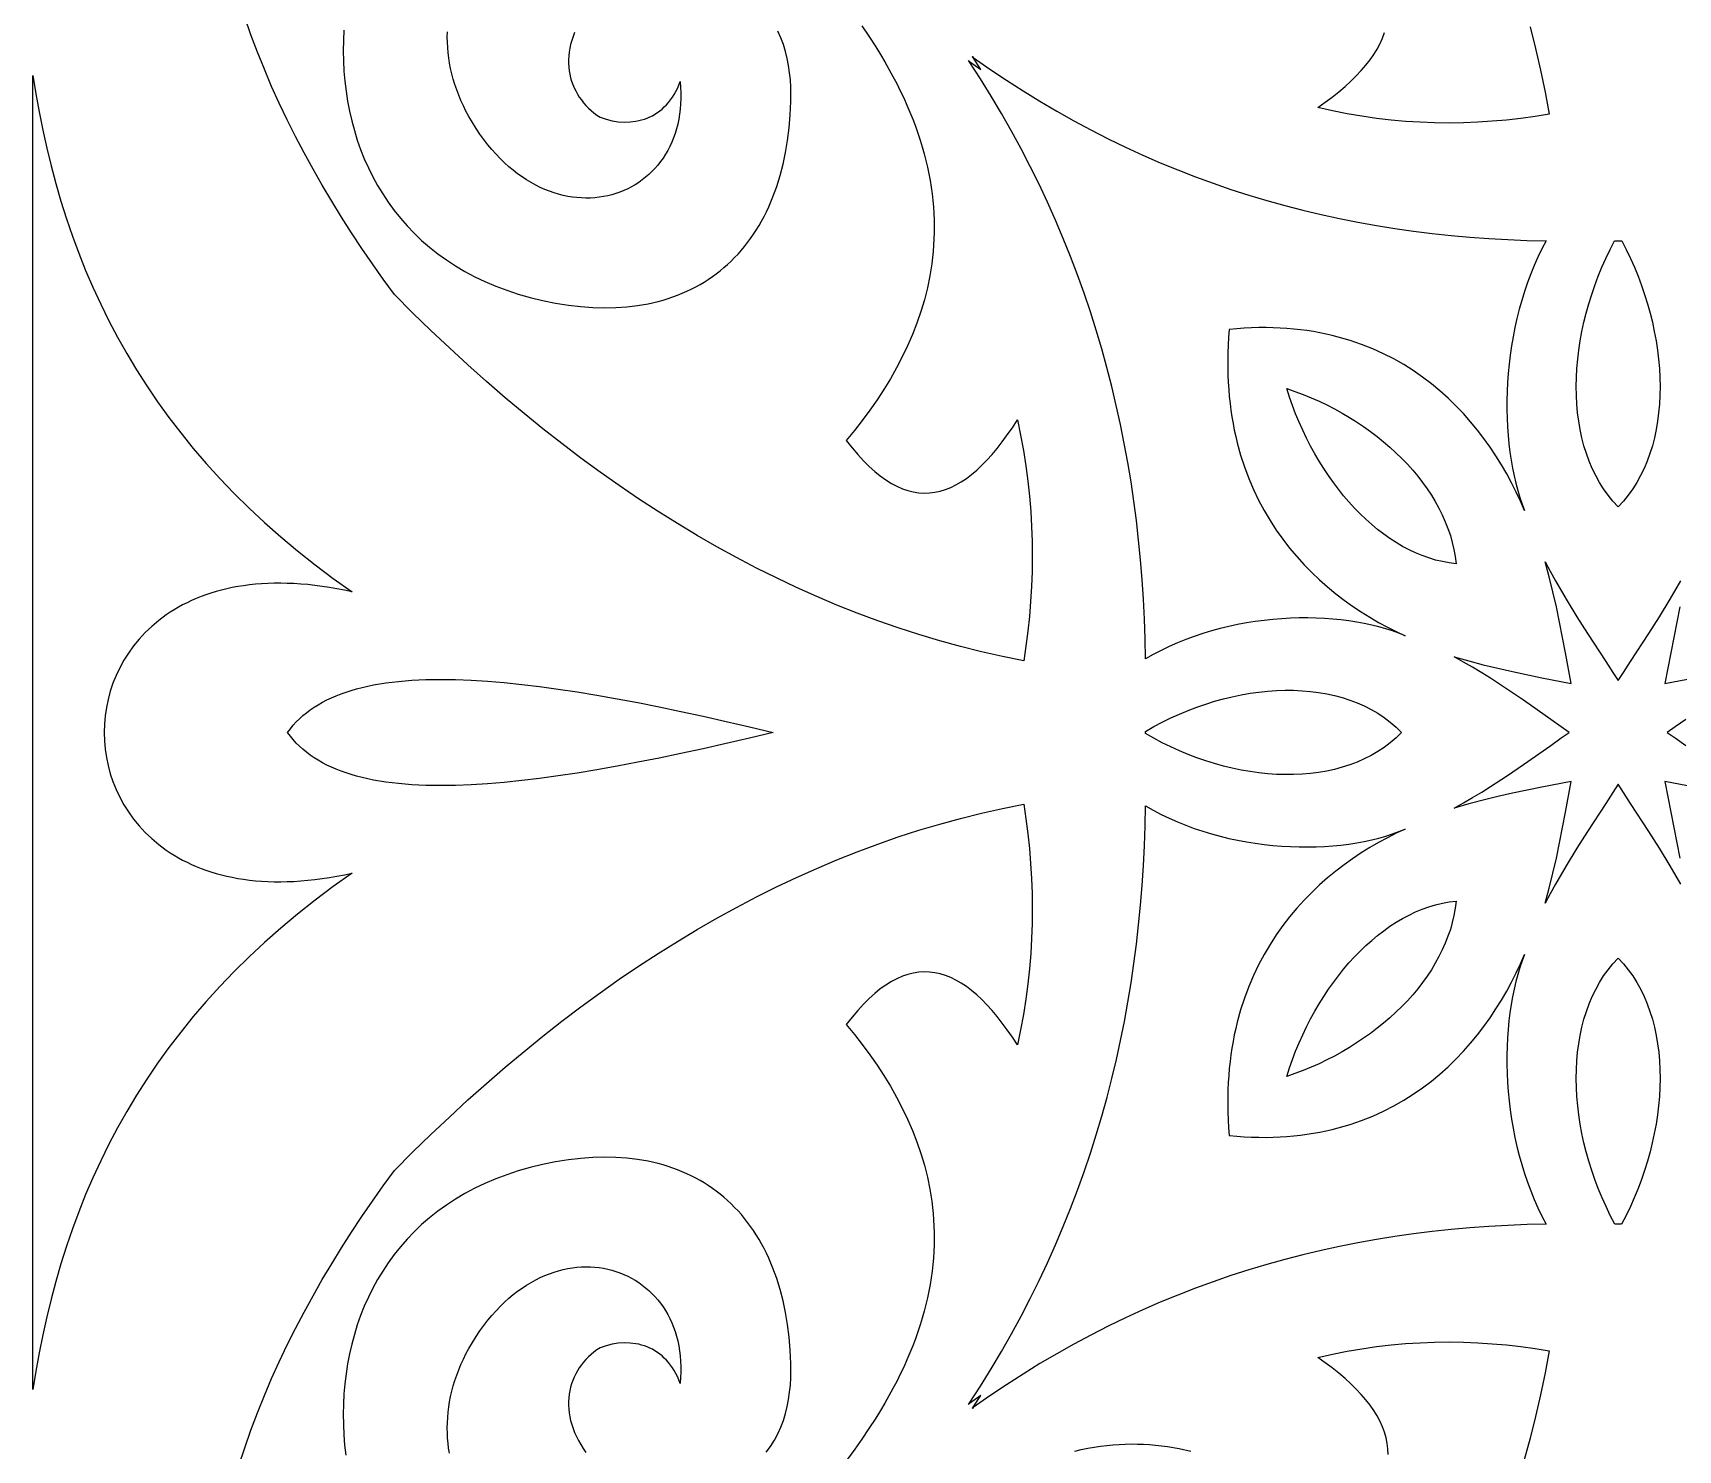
# Model space of a CAD drawing. Extents: x -375 to 375, y -1025 to 1025.
# Drawn here: x -275 to -197.2, y -424.1 to -357 of the extents above; entities that cross this region are included whole.
import ezdxf

# ---------------------------------------------------------------- set-up
doc = ezdxf.new("R2010")
doc.units = 0
doc.layers.add('LAYER_1', color=18, linetype='CONTINUOUS')

msp = doc.modelspace()

# ---------------------------------------------------------------- linework, layer by layer
at = {"layer": 'LAYER_1'}
for points in [[(-235.779, -356.718), (-235.448, -357.209), (-235.123, -357.713), (-234.906, -358.063), (-234.698, -358.412), (-234.5, -358.758), (-234.311, -359.103), (-234.132, -359.446), (-233.962, -359.786), (-233.801, -360.125), (-233.65, -360.462), (-233.507, -360.796), (-233.373, -361.129), (-233.248, -361.46), (-233.132, -361.789), (-233.024, -362.116), (-232.925, -362.441), (-232.834, -362.764), (-232.752, -363.085), (-232.677, -363.405), (-232.611, -363.722), (-232.553, -364.038), (-232.502, -364.351), (-232.459, -364.663), (-232.424, -364.973), (-232.397, -365.28), (-232.377, -365.586), (-232.364, -365.891), (-232.359, -366.193), (-232.36, -366.493), (-232.369, -366.792), (-232.385, -367.088), (-232.407, -367.383), (-232.437, -367.676), (-232.472, -367.967), (-232.564, -368.544), (-232.681, -369.113), (-232.822, -369.675), (-232.987, -370.23), (-233.175, -370.778), (-233.384, -371.318), (-233.616, -371.852), (-233.867, -372.378), (-234.138, -372.897), (-234.428, -373.409), (-234.736, -373.915), (-235.062, -374.413), (-235.403, -374.904), (-235.76, -375.389), (-236.132, -375.866), (-236.518, -376.337), (-236.246, -376.683), (-235.976, -377.002), (-235.707, -377.294), (-235.44, -377.56), (-235.174, -377.799), (-234.909, -378.013), (-234.645, -378.201), (-234.383, -378.363), (-234.122, -378.501), (-233.863, -378.613), (-233.604, -378.701), (-233.347, -378.765), (-233.091, -378.804), (-232.836, -378.82), (-232.582, -378.813), (-232.33, -378.782), (-232.078, -378.728), (-231.828, -378.652), (-231.578, -378.553), (-231.33, -378.433), (-231.083, -378.29), (-230.836, -378.126), (-230.591, -377.941), (-230.347, -377.735), (-230.103, -377.508), (-229.861, -377.26), (-229.619, -376.993), (-229.379, -376.705), (-229.139, -376.398), (-228.9, -376.072), (-228.662, -375.727), (-228.425, -375.363), (-228.273, -376.088), (-228.141, -376.811), (-228.026, -377.532), (-227.931, -378.252), (-227.853, -378.97), (-227.793, -379.687), (-227.751, -380.402), (-227.726, -381.115), (-227.719, -381.827), (-227.728, -382.536), (-227.754, -383.245), (-227.796, -383.951), (-227.854, -384.656), (-227.928, -385.359), (-228.018, -386.061), (-228.123, -386.761), (-229.123, -386.559), (-230.12, -386.333), (-231.111, -386.085), (-232.097, -385.814), (-233.079, -385.52), (-234.056, -385.204), (-235.028, -384.866), (-235.996, -384.505), (-236.959, -384.121), (-237.917, -383.716), (-238.871, -383.289), (-239.821, -382.839), (-240.765, -382.368), (-241.706, -381.875), (-242.642, -381.361), (-243.573, -380.825), (-244.5, -380.268), (-245.423, -379.69), (-246.341, -379.09), (-247.256, -378.469), (-248.165, -377.828), (-249.071, -377.165), (-249.972, -376.482), (-250.869, -375.779), (-251.762, -375.055), (-252.651, -374.31), (-253.536, -373.545), (-254.417, -372.76), (-255.293, -371.955), (-256.166, -371.13), (-257.034, -370.286), (-257.899, -369.421), (-258.421, -368.701), (-258.933, -367.975), (-259.433, -367.244), (-259.921, -366.507), (-260.397, -365.764), (-260.861, -365.015), (-261.311, -364.259), (-261.747, -363.497), (-262.169, -362.728), (-262.577, -361.952), (-262.969, -361.168), (-263.345, -360.377), (-263.706, -359.578), (-264.05, -358.771), (-264.377, -357.956), (-264.687, -357.132), (-264.978, -356.3)], [(-260.292, -356.921), (-260.313, -357.406), (-260.319, -357.891), (-260.31, -358.374), (-260.284, -358.855), (-260.243, -359.334), (-260.186, -359.809), (-260.112, -360.28), (-260.022, -360.748), (-259.915, -361.21), (-259.792, -361.667), (-259.651, -362.118), (-259.494, -362.563), (-259.32, -363), (-259.129, -363.43), (-258.92, -363.852), (-258.694, -364.265), (-258.45, -364.668), (-258.188, -365.062), (-257.909, -365.445), (-257.611, -365.818), (-257.295, -366.179), (-256.961, -366.527), (-256.608, -366.863), (-256.237, -367.186), (-255.847, -367.495), (-255.438, -367.79), (-255.011, -368.07), (-254.564, -368.335), (-254.097, -368.583), (-253.612, -368.815), (-253.106, -369.03), (-252.581, -369.227), (-252.037, -369.406), (-251.472, -369.566), (-250.887, -369.707), (-250.282, -369.828), (-249.656, -369.929), (-249.079, -369.997), (-248.515, -370.038), (-247.964, -370.054), (-247.426, -370.044), (-246.901, -370.009), (-246.391, -369.948), (-245.895, -369.862), (-245.414, -369.751), (-245.179, -369.687), (-244.948, -369.616), (-244.72, -369.539), (-244.497, -369.456), (-244.277, -369.368), (-244.062, -369.273), (-243.85, -369.172), (-243.643, -369.065), (-243.439, -368.953), (-243.24, -368.834), (-243.045, -368.71), (-242.854, -368.58), (-242.667, -368.444), (-242.485, -368.303), (-242.307, -368.155), (-242.133, -368.002), (-241.964, -367.844), (-241.799, -367.679), (-241.639, -367.51), (-241.483, -367.334), (-241.332, -367.153), (-241.186, -366.967), (-241.044, -366.775), (-240.907, -366.578), (-240.775, -366.375), (-240.647, -366.167), (-240.525, -365.953), (-240.407, -365.735), (-240.294, -365.511), (-240.187, -365.281), (-239.986, -364.807), (-239.806, -364.312), (-239.647, -363.797), (-239.508, -363.262), (-239.391, -362.706), (-239.296, -362.131), (-239.223, -361.537), (-239.173, -360.924), (-239.145, -360.291), (-239.14, -359.954), (-239.146, -359.614), (-239.165, -359.274), (-239.198, -358.934), (-239.245, -358.595), (-239.309, -358.259), (-239.391, -357.927), (-239.49, -357.6), (-239.61, -357.28), (-239.749, -356.968)], [(-249.372, -357.029), (-249.445, -357.217), (-249.507, -357.403), (-249.559, -357.589), (-249.599, -357.773), (-249.629, -357.956), (-249.649, -358.136), (-249.659, -358.315), (-249.659, -358.491), (-249.649, -358.665), (-249.629, -358.837), (-249.6, -359.005), (-249.562, -359.17), (-249.515, -359.332), (-249.459, -359.491), (-249.394, -359.645), (-249.321, -359.796), (-249.24, -359.942), (-249.15, -360.084), (-249.053, -360.222), (-248.948, -360.354), (-248.835, -360.482), (-248.715, -360.604), (-248.588, -360.721), (-248.454, -360.832), (-248.313, -360.937), (-248.166, -361.036), (-247.881, -361.132), (-247.595, -361.203), (-247.309, -361.248), (-247.025, -361.267), (-246.745, -361.26), (-246.47, -361.227), (-246.335, -361.2), (-246.202, -361.166), (-246.072, -361.126), (-245.943, -361.079), (-245.817, -361.025), (-245.694, -360.964), (-245.574, -360.896), (-245.457, -360.82), (-245.344, -360.738), (-245.234, -360.649), (-245.128, -360.552), (-245.026, -360.449), (-244.928, -360.337), (-244.835, -360.219), (-244.746, -360.093), (-244.662, -359.96), (-244.583, -359.82), (-244.51, -359.671), (-244.442, -359.516), (-244.379, -359.352), (-244.357, -359.624), (-244.346, -359.889), (-244.345, -360.149), (-244.354, -360.404), (-244.374, -360.652), (-244.403, -360.895), (-244.443, -361.131), (-244.491, -361.362), (-244.549, -361.586), (-244.615, -361.804), (-244.69, -362.015), (-244.773, -362.219), (-244.865, -362.417), (-244.964, -362.609), (-245.071, -362.793), (-245.185, -362.97), (-245.307, -363.14), (-245.435, -363.303), (-245.569, -363.458), (-245.711, -363.606), (-245.858, -363.746), (-246.011, -363.879), (-246.169, -364.004), (-246.333, -364.12), (-246.502, -364.229), (-246.676, -364.33), (-246.854, -364.422), (-247.037, -364.506), (-247.224, -364.581), (-247.415, -364.648), (-247.609, -364.706), (-247.806, -364.755), (-248.007, -364.796), (-248.21, -364.827), (-248.416, -364.849), (-248.625, -364.862), (-248.835, -364.865), (-249.047, -364.859), (-249.261, -364.843), (-249.476, -364.818), (-249.692, -364.782), (-249.909, -364.737), (-250.126, -364.682), (-250.344, -364.616), (-250.562, -364.541), (-250.779, -364.454), (-250.996, -364.358), (-251.213, -364.25), (-251.428, -364.132), (-251.643, -364.003), (-251.855, -363.863), (-252.066, -363.713), (-252.276, -363.55), (-252.483, -363.377), (-252.687, -363.192), (-252.889, -362.996), (-253.088, -362.788), (-253.283, -362.568), (-253.475, -362.337), (-253.664, -362.093), (-253.848, -361.837), (-254.028, -361.57), (-254.204, -361.289), (-254.375, -360.997), (-254.51, -360.746), (-254.634, -360.495), (-254.749, -360.243), (-254.854, -359.991), (-254.949, -359.74), (-255.035, -359.488), (-255.111, -359.236), (-255.178, -358.985), (-255.236, -358.734), (-255.284, -358.484), (-255.324, -358.235), (-255.355, -357.986), (-255.377, -357.738), (-255.39, -357.492), (-255.395, -357.246), (-255.391, -357.002)], [(-204.167, -356.755), (-203.906, -357.782), (-203.668, -358.813), (-203.451, -359.849), (-203.257, -360.89), (-203.929, -361), (-204.604, -361.093), (-205.279, -361.17), (-205.957, -361.231), (-206.636, -361.275), (-207.317, -361.302), (-207.999, -361.311), (-208.683, -361.303), (-209.369, -361.277), (-210.056, -361.233), (-210.745, -361.171), (-211.435, -361.09), (-212.127, -360.991), (-212.821, -360.872), (-213.516, -360.734), (-214.212, -360.576), (-213.862, -360.329), (-213.53, -360.081), (-213.217, -359.833), (-212.922, -359.583), (-212.646, -359.333), (-212.388, -359.082), (-212.151, -358.83), (-211.933, -358.577), (-211.734, -358.322), (-211.556, -358.067), (-211.399, -357.811), (-211.262, -357.554), (-211.146, -357.295), (-211.051, -357.036)], [(-197.03, -397.329), (-197.537, -396.453), (-198.048, -395.616), (-198.543, -394.835), (-199.413, -393.505), (-199.751, -392.991), (-199.998, -392.598), (-200.246, -392.991), (-200.584, -393.505), (-201.455, -394.835), (-201.949, -395.616), (-202.459, -396.453), (-202.964, -397.329), (-203.209, -397.777), (-203.447, -398.227), (-203.258, -397.52), (-203.085, -396.807), (-202.923, -396.09), (-202.772, -395.368), (-202.489, -393.918), (-202.219, -392.461), (-203.608, -392.735), (-204.996, -393.025), (-205.689, -393.183), (-206.379, -393.351), (-207.067, -393.532), (-207.752, -393.728), (-207.316, -393.484), (-206.884, -393.232), (-206.457, -392.973), (-206.037, -392.711), (-205.229, -392.183), (-204.476, -391.67), (-203.193, -390.763), (-202.696, -390.409), (-202.316, -390.147), (-202.696, -389.884), (-203.193, -389.53), (-204.476, -388.623), (-205.229, -388.111), (-206.037, -387.585), (-206.457, -387.324), (-206.884, -387.066), (-207.316, -386.815), (-207.752, -386.573), (-207.067, -386.766), (-206.379, -386.944), (-205.689, -387.111), (-204.996, -387.267), (-203.608, -387.556), (-202.219, -387.826), (-202.489, -386.374), (-202.772, -384.926), (-202.923, -384.206), (-203.085, -383.489), (-203.258, -382.777), (-203.447, -382.07), (-203.209, -382.52), (-202.964, -382.967), (-202.459, -383.841), (-201.949, -384.678), (-201.455, -385.458), (-200.584, -386.788), (-200.246, -387.303), (-199.998, -387.696), (-199.751, -387.303), (-199.413, -386.788), (-198.543, -385.458), (-198.048, -384.678), (-197.537, -383.841), (-197.03, -382.967)], [(-197.075, -384.206), (-197.228, -384.926), (-197.514, -386.374), (-197.785, -387.826), (-196.393, -387.556)], [(-196.805, -389.53), (-197.304, -389.884), (-197.686, -390.147), (-197.304, -390.409), (-196.805, -390.763)], [(-196.393, -392.735), (-197.785, -392.461), (-197.514, -393.918), (-197.228, -395.368), (-197.075, -396.09)], [(-265.251, -424.839), (-264.978, -423.998), (-264.687, -423.166), (-264.377, -422.342), (-264.05, -421.527), (-263.706, -420.72), (-263.345, -419.921), (-262.969, -419.13), (-262.577, -418.347), (-262.169, -417.57), (-261.747, -416.801), (-261.311, -416.039), (-260.861, -415.283), (-260.397, -414.534), (-259.921, -413.791), (-259.433, -413.054), (-258.933, -412.323), (-258.421, -411.597), (-257.899, -410.877), (-257.034, -410.013), (-256.166, -409.168), (-255.293, -408.343), (-254.417, -407.538), (-253.536, -406.753), (-252.651, -405.988), (-251.762, -405.244), (-250.869, -404.52), (-249.972, -403.816), (-249.071, -403.133), (-248.165, -402.471), (-247.256, -401.829), (-246.341, -401.209), (-245.423, -400.609), (-244.5, -400.031), (-243.573, -399.473), (-242.642, -398.937), (-241.706, -398.423), (-240.765, -397.93), (-239.821, -397.459), (-238.871, -397.01), (-237.917, -396.583), (-236.959, -396.177), (-235.996, -395.794), (-235.028, -395.433), (-234.056, -395.094), (-233.079, -394.778), (-232.097, -394.485), (-231.111, -394.214), (-230.12, -393.965), (-229.123, -393.74), (-228.123, -393.538), (-228.018, -394.238), (-227.928, -394.939), (-227.854, -395.642), (-227.796, -396.347), (-227.754, -397.054), (-227.728, -397.762), (-227.719, -398.472), (-227.726, -399.183), (-227.751, -399.897), (-227.793, -400.611), (-227.853, -401.328), (-227.931, -402.046), (-228.026, -402.766), (-228.141, -403.487), (-228.273, -404.211), (-228.425, -404.935), (-228.662, -404.571), (-228.9, -404.226), (-229.139, -403.9), (-229.379, -403.593), (-229.619, -403.306), (-229.861, -403.038), (-230.103, -402.791), (-230.347, -402.564), (-230.591, -402.358), (-230.836, -402.172), (-231.083, -402.008), (-231.33, -401.866), (-231.578, -401.745), (-231.828, -401.647), (-232.078, -401.57), (-232.33, -401.517), (-232.582, -401.486), (-232.836, -401.478), (-233.091, -401.494), (-233.347, -401.534), (-233.604, -401.598), (-233.863, -401.686), (-234.122, -401.798), (-234.383, -401.935), (-234.645, -402.098), (-234.909, -402.286), (-235.174, -402.499), (-235.44, -402.739), (-235.707, -403.004), (-235.976, -403.297), (-236.246, -403.616), (-236.518, -403.962), (-236.132, -404.432), (-235.76, -404.91), (-235.403, -405.395), (-235.062, -405.886), (-234.736, -406.384), (-234.428, -406.889), (-234.138, -407.402), (-233.867, -407.921), (-233.616, -408.447), (-233.384, -408.98), (-233.175, -409.521), (-232.987, -410.069), (-232.822, -410.623), (-232.681, -411.185), (-232.564, -411.755), (-232.472, -412.332), (-232.437, -412.623), (-232.407, -412.916), (-232.385, -413.21), (-232.369, -413.507), (-232.36, -413.806), (-232.359, -414.106), (-232.364, -414.408), (-232.377, -414.712), (-232.397, -415.018), (-232.424, -415.326), (-232.459, -415.636), (-232.502, -415.948), (-232.553, -416.261), (-232.611, -416.577), (-232.677, -416.894), (-232.752, -417.213), (-232.834, -417.534), (-232.925, -417.857), (-233.024, -418.182), (-233.132, -418.509), (-233.248, -418.838), (-233.373, -419.169), (-233.507, -419.502), (-233.65, -419.837), (-233.801, -420.173), (-233.962, -420.512), (-234.132, -420.853), (-234.311, -421.195), (-234.5, -421.54), (-234.698, -421.886), (-234.906, -422.235), (-235.123, -422.585), (-235.448, -423.089), (-235.779, -423.581), (-236.116, -424.06), (-236.459, -424.526)], [(-240.304, -424.209), (-240.096, -423.927), (-239.911, -423.634), (-239.749, -423.331), (-239.61, -423.018), (-239.49, -422.698), (-239.391, -422.372), (-239.309, -422.04), (-239.245, -421.704), (-239.198, -421.365), (-239.165, -421.025), (-239.146, -420.684), (-239.14, -420.345), (-239.145, -420.008), (-239.173, -419.375), (-239.223, -418.762), (-239.296, -418.167), (-239.391, -417.592), (-239.508, -417.037), (-239.647, -416.502), (-239.806, -415.986), (-239.986, -415.492), (-240.187, -415.017), (-240.294, -414.788), (-240.407, -414.564), (-240.525, -414.345), (-240.647, -414.132), (-240.775, -413.924), (-240.907, -413.721), (-241.044, -413.524), (-241.186, -413.332), (-241.332, -413.145), (-241.483, -412.964), (-241.639, -412.789), (-241.799, -412.619), (-241.964, -412.455), (-242.133, -412.296), (-242.307, -412.143), (-242.485, -411.996), (-242.667, -411.854), (-242.854, -411.719), (-243.045, -411.588), (-243.24, -411.464), (-243.439, -411.346), (-243.643, -411.233), (-243.85, -411.126), (-244.062, -411.026), (-244.277, -410.931), (-244.497, -410.842), (-244.72, -410.759), (-244.948, -410.683), (-245.179, -410.612), (-245.414, -410.547), (-245.895, -410.437), (-246.391, -410.351), (-246.901, -410.29), (-247.426, -410.254), (-247.964, -410.244), (-248.515, -410.26), (-249.079, -410.302), (-249.656, -410.37), (-250.282, -410.471), (-250.887, -410.592), (-251.472, -410.733), (-252.037, -410.893), (-252.581, -411.072), (-253.106, -411.269), (-253.612, -411.484), (-254.097, -411.716), (-254.564, -411.964), (-255.011, -412.228), (-255.438, -412.508), (-255.847, -412.803), (-256.237, -413.112), (-256.608, -413.435), (-256.961, -413.771), (-257.295, -414.12), (-257.611, -414.481), (-257.909, -414.853), (-258.188, -415.236), (-258.45, -415.63), (-258.694, -416.034), (-258.92, -416.447), (-259.129, -416.868), (-259.32, -417.298), (-259.494, -417.736), (-259.651, -418.18), (-259.792, -418.631), (-259.915, -419.088), (-260.022, -419.551), (-260.112, -420.018), (-260.186, -420.489), (-260.243, -420.965), (-260.284, -421.443), (-260.31, -421.924), (-260.319, -422.407), (-260.313, -422.892), (-260.292, -423.378), (-260.255, -423.864), (-260.202, -424.35)], [(-255.296, -424.256), (-255.332, -424.019), (-255.36, -423.78), (-255.38, -423.539), (-255.391, -423.296), (-255.395, -423.052), (-255.39, -422.807), (-255.377, -422.56), (-255.355, -422.312), (-255.324, -422.064), (-255.284, -421.814), (-255.236, -421.564), (-255.178, -421.313), (-255.111, -421.062), (-255.035, -420.81), (-254.949, -420.559), (-254.854, -420.307), (-254.749, -420.055), (-254.634, -419.803), (-254.51, -419.552), (-254.375, -419.301), (-254.204, -419.009), (-254.028, -418.729), (-253.848, -418.461), (-253.664, -418.205), (-253.475, -417.962), (-253.283, -417.73), (-253.088, -417.51), (-252.889, -417.302), (-252.687, -417.106), (-252.483, -416.921), (-252.276, -416.748), (-252.066, -416.586), (-251.855, -416.435), (-251.643, -416.295), (-251.428, -416.166), (-251.213, -416.048), (-250.996, -415.941), (-250.779, -415.844), (-250.562, -415.758), (-250.344, -415.682), (-250.126, -415.616), (-249.909, -415.561), (-249.692, -415.516), (-249.476, -415.48), (-249.261, -415.455), (-249.047, -415.439), (-248.835, -415.433), (-248.625, -415.437), (-248.416, -415.449), (-248.21, -415.471), (-248.007, -415.503), (-247.806, -415.543), (-247.609, -415.592), (-247.415, -415.65), (-247.224, -415.717), (-247.037, -415.792), (-246.854, -415.876), (-246.676, -415.969), (-246.502, -416.069), (-246.333, -416.178), (-246.169, -416.295), (-246.011, -416.42), (-245.858, -416.552), (-245.711, -416.692), (-245.569, -416.84), (-245.435, -416.996), (-245.307, -417.158), (-245.185, -417.328), (-245.071, -417.506), (-244.964, -417.69), (-244.865, -417.881), (-244.773, -418.079), (-244.69, -418.284), (-244.615, -418.495), (-244.549, -418.713), (-244.491, -418.937), (-244.443, -419.167), (-244.403, -419.404), (-244.374, -419.647), (-244.354, -419.895), (-244.345, -420.15), (-244.346, -420.41), (-244.357, -420.675), (-244.379, -420.946), (-244.442, -420.783), (-244.51, -420.627), (-244.583, -420.479), (-244.662, -420.339), (-244.746, -420.206), (-244.835, -420.08), (-244.928, -419.961), (-245.026, -419.85), (-245.128, -419.747), (-245.234, -419.65), (-245.344, -419.561), (-245.457, -419.478), (-245.574, -419.403), (-245.694, -419.335), (-245.817, -419.274), (-245.943, -419.22), (-246.072, -419.173), (-246.202, -419.132), (-246.335, -419.099), (-246.47, -419.072), (-246.745, -419.039), (-247.025, -419.032), (-247.309, -419.051), (-247.595, -419.096), (-247.881, -419.167), (-248.166, -419.262), (-248.313, -419.361), (-248.454, -419.467), (-248.588, -419.578), (-248.715, -419.695), (-248.835, -419.817), (-248.948, -419.944), (-249.053, -420.077), (-249.15, -420.214), (-249.24, -420.356), (-249.321, -420.503), (-249.394, -420.654), (-249.459, -420.808), (-249.515, -420.966), (-249.562, -421.128), (-249.6, -421.294), (-249.629, -421.462), (-249.649, -421.633), (-249.659, -421.807), (-249.659, -421.984), (-249.649, -422.162), (-249.629, -422.343), (-249.599, -422.525), (-249.559, -422.71), (-249.507, -422.895), (-249.445, -423.082), (-249.372, -423.269), (-249.288, -423.458), (-249.192, -423.647), (-249.084, -423.836), (-248.965, -424.025), (-248.834, -424.215)], [(-210.889, -424.311), (-210.897, -424.047), (-210.926, -423.785), (-210.978, -423.523), (-211.051, -423.262), (-211.146, -423.003), (-211.262, -422.745), (-211.399, -422.487), (-211.556, -422.231), (-211.734, -421.976), (-211.933, -421.722), (-212.151, -421.469), (-212.388, -421.216), (-212.646, -420.965), (-212.922, -420.715), (-213.217, -420.465), (-213.53, -420.217), (-213.862, -419.969), (-214.212, -419.722), (-213.516, -419.565), (-212.821, -419.427), (-212.127, -419.308), (-211.435, -419.208), (-210.745, -419.127), (-210.056, -419.065), (-209.369, -419.021), (-208.683, -418.996), (-207.999, -418.988), (-207.317, -418.997), (-206.636, -419.024), (-205.957, -419.068), (-205.279, -419.128), (-204.604, -419.205), (-203.929, -419.299), (-203.257, -419.408), (-203.451, -420.449), (-203.668, -421.485), (-203.906, -422.517), (-204.167, -423.543), (-204.449, -424.564)], [(-225.706, -424.147), (-225.401, -424.078), (-225.098, -424.017), (-224.797, -423.964), (-224.497, -423.92), (-224.199, -423.883), (-223.904, -423.855), (-223.609, -423.834), (-223.317, -423.82), (-223.027, -423.815), (-222.738, -423.817), (-222.451, -423.826), (-222.166, -423.842), (-221.882, -423.865), (-221.601, -423.896), (-221.321, -423.933), (-220.767, -424.028), (-220.219, -424.15)]]:
    msp.add_lwpolyline(points, dxfattribs=at)
for points in [[(-230.511, -358.211), (-229.729, -358.759), (-228.942, -359.287), (-228.151, -359.795), (-227.355, -360.285), (-226.555, -360.755), (-225.751, -361.207), (-224.942, -361.639), (-224.129, -362.054), (-223.312, -362.45), (-222.491, -362.828), (-221.665, -363.188), (-220.835, -363.53), (-220.001, -363.854), (-219.163, -364.161), (-218.321, -364.451), (-217.475, -364.723), (-216.625, -364.979), (-215.771, -365.217), (-214.913, -365.439), (-214.05, -365.645), (-213.184, -365.834), (-212.314, -366.007), (-211.44, -366.163), (-210.563, -366.305), (-209.681, -366.43), (-208.796, -366.54), (-207.907, -366.634), (-207.014, -366.714), (-206.117, -366.778), (-205.217, -366.828), (-204.313, -366.863), (-203.405, -366.883), (-203.607, -367.264), (-203.796, -367.653), (-203.974, -368.05), (-204.139, -368.454), (-204.292, -368.865), (-204.433, -369.281), (-204.563, -369.702), (-204.682, -370.127), (-204.788, -370.556), (-204.884, -370.987), (-204.969, -371.421), (-205.042, -371.855), (-205.105, -372.29), (-205.157, -372.724), (-205.199, -373.158), (-205.23, -373.589), (-205.251, -374.018), (-205.262, -374.444), (-205.263, -374.866), (-205.254, -375.283), (-205.235, -375.694), (-205.206, -376.099), (-205.169, -376.497), (-205.122, -376.888), (-205.065, -377.27), (-205, -377.642), (-204.926, -378.005), (-204.843, -378.356), (-204.751, -378.697), (-204.651, -379.025), (-204.543, -379.34), (-204.426, -379.641), (-204.617, -379.206), (-204.821, -378.772), (-205.04, -378.34), (-205.273, -377.911), (-205.52, -377.485), (-205.782, -377.063), (-206.059, -376.648), (-206.352, -376.239), (-206.659, -375.838), (-206.982, -375.446), (-207.321, -375.063), (-207.675, -374.691), (-208.046, -374.331), (-208.433, -373.984), (-208.836, -373.65), (-209.256, -373.332), (-209.693, -373.029), (-210.147, -372.743), (-210.619, -372.475), (-211.107, -372.225), (-211.614, -371.996), (-212.138, -371.788), (-212.68, -371.601), (-213.241, -371.437), (-213.528, -371.364), (-213.82, -371.298), (-214.116, -371.237), (-214.417, -371.183), (-214.723, -371.135), (-215.034, -371.094), (-215.349, -371.06), (-215.669, -371.032), (-215.994, -371.012), (-216.324, -370.998), (-216.659, -370.992), (-216.998, -370.993), (-217.342, -371.002), (-217.692, -371.019), (-218.046, -371.043), (-218.405, -371.075), (-218.434, -371.448), (-218.454, -371.816), (-218.468, -372.179), (-218.474, -372.537), (-218.473, -372.89), (-218.464, -373.237), (-218.449, -373.58), (-218.427, -373.917), (-218.399, -374.25), (-218.364, -374.577), (-218.322, -374.9), (-218.274, -375.217), (-218.22, -375.53), (-218.16, -375.838), (-218.094, -376.141), (-218.022, -376.439), (-217.861, -377.021), (-217.678, -377.584), (-217.475, -378.128), (-217.251, -378.653), (-217.008, -379.16), (-216.748, -379.649), (-216.47, -380.12), (-216.176, -380.573), (-215.867, -381.009), (-215.544, -381.427), (-215.208, -381.828), (-214.86, -382.212), (-214.5, -382.579), (-214.131, -382.93), (-213.752, -383.265), (-213.364, -383.583), (-212.969, -383.885), (-212.568, -384.172), (-212.162, -384.443), (-211.751, -384.699), (-211.336, -384.94), (-210.919, -385.166), (-210.501, -385.378), (-210.082, -385.575), (-210.373, -385.455), (-210.677, -385.344), (-210.994, -385.242), (-211.322, -385.149), (-211.661, -385.064), (-212.011, -384.989), (-212.37, -384.923), (-212.738, -384.867), (-213.114, -384.819), (-213.498, -384.782), (-213.888, -384.754), (-214.285, -384.737), (-214.686, -384.729), (-215.093, -384.732), (-215.503, -384.745), (-215.916, -384.768), (-216.331, -384.802), (-216.749, -384.846), (-217.167, -384.902), (-217.585, -384.968), (-218.003, -385.046), (-218.42, -385.135), (-218.835, -385.235), (-219.247, -385.347), (-219.655, -385.47), (-220.06, -385.605), (-220.46, -385.752), (-220.854, -385.911), (-221.242, -386.083), (-221.624, -386.266), (-221.997, -386.462), (-222.362, -386.671), (-222.381, -385.725), (-222.413, -384.782), (-222.46, -383.843), (-222.521, -382.908), (-222.597, -381.977), (-222.687, -381.05), (-222.792, -380.126), (-222.912, -379.207), (-223.047, -378.292), (-223.198, -377.38), (-223.364, -376.473), (-223.545, -375.57), (-223.742, -374.671), (-223.955, -373.776), (-224.185, -372.885), (-224.43, -371.999), (-224.692, -371.116), (-224.97, -370.238), (-225.265, -369.364), (-225.577, -368.495), (-225.906, -367.629), (-226.253, -366.769), (-226.616, -365.912), (-226.998, -365.06), (-227.396, -364.212), (-227.813, -363.369), (-228.248, -362.53), (-228.701, -361.696), (-229.172, -360.866), (-229.662, -360.041), (-230.17, -359.221), (-230.698, -358.405), (-230.74, -358.362), (-230.715, -358.381), (-230.733, -358.355), (-230.691, -358.397), (-230.151, -358.781), (-230.52, -358.219), (-230.561, -358.176), (-230.536, -358.194), (-230.552, -358.167)], [(-274.861, -359.927), (-274.706, -360.788), (-274.535, -361.643), (-274.346, -362.494), (-274.14, -363.338), (-273.916, -364.177), (-273.674, -365.01), (-273.412, -365.838), (-273.13, -366.659), (-272.828, -367.473), (-272.505, -368.282), (-272.16, -369.084), (-271.794, -369.879), (-271.405, -370.667), (-270.993, -371.448), (-270.557, -372.222), (-270.097, -372.988), (-269.612, -373.747), (-269.101, -374.498), (-268.565, -375.242), (-268.002, -375.977), (-267.412, -376.705), (-266.795, -377.424), (-266.149, -378.134), (-265.474, -378.836), (-264.771, -379.529), (-264.037, -380.214), (-263.273, -380.889), (-262.478, -381.555), (-261.651, -382.211), (-260.792, -382.858), (-259.901, -383.496), (-260.265, -383.418), (-260.622, -383.349), (-260.974, -383.288), (-261.321, -383.235), (-261.661, -383.191), (-261.996, -383.154), (-262.325, -383.126), (-262.649, -383.105), (-262.966, -383.092), (-263.278, -383.087), (-263.585, -383.089), (-263.885, -383.098), (-264.18, -383.114), (-264.469, -383.137), (-264.753, -383.167), (-265.03, -383.204), (-265.302, -383.247), (-265.568, -383.296), (-265.829, -383.352), (-266.083, -383.414), (-266.332, -383.482), (-266.576, -383.556), (-266.813, -383.636), (-267.045, -383.721), (-267.271, -383.811), (-267.492, -383.907), (-267.706, -384.009), (-267.915, -384.115), (-268.118, -384.226), (-268.316, -384.342), (-268.508, -384.462), (-268.694, -384.587), (-269.049, -384.85), (-269.381, -385.13), (-269.69, -385.424), (-269.976, -385.733), (-270.239, -386.055), (-270.48, -386.389), (-270.697, -386.734), (-270.892, -387.088), (-271.063, -387.452), (-271.212, -387.823), (-271.338, -388.201), (-271.441, -388.584), (-271.521, -388.971), (-271.579, -389.362), (-271.613, -389.755), (-271.624, -390.149), (-271.624, -390.149), (-271.624, -390.15), (-271.613, -390.544), (-271.579, -390.937), (-271.521, -391.328), (-271.441, -391.715), (-271.338, -392.098), (-271.212, -392.476), (-271.063, -392.847), (-270.892, -393.21), (-270.697, -393.565), (-270.48, -393.91), (-270.239, -394.244), (-269.976, -394.566), (-269.69, -394.874), (-269.381, -395.169), (-269.049, -395.448), (-268.694, -395.711), (-268.508, -395.836), (-268.316, -395.957), (-268.118, -396.073), (-267.915, -396.184), (-267.706, -396.29), (-267.492, -396.391), (-267.271, -396.487), (-267.045, -396.578), (-266.813, -396.663), (-266.576, -396.743), (-266.332, -396.817), (-266.083, -396.885), (-265.829, -396.947), (-265.568, -397.002), (-265.302, -397.052), (-265.03, -397.095), (-264.753, -397.132), (-264.469, -397.162), (-264.18, -397.185), (-263.885, -397.201), (-263.585, -397.21), (-263.278, -397.212), (-262.966, -397.207), (-262.649, -397.194), (-262.325, -397.173), (-261.996, -397.144), (-261.661, -397.108), (-261.321, -397.064), (-260.974, -397.011), (-260.622, -396.95), (-260.265, -396.881), (-259.901, -396.803), (-260.792, -397.44), (-261.651, -398.087), (-262.478, -398.744), (-263.273, -399.41), (-264.037, -400.085), (-264.771, -400.769), (-265.474, -401.462), (-266.149, -402.164), (-266.795, -402.875), (-267.412, -403.594), (-268.002, -404.321), (-268.565, -405.056), (-269.101, -405.8), (-269.612, -406.551), (-270.097, -407.31), (-270.557, -408.076), (-270.993, -408.85), (-271.405, -409.631), (-271.794, -410.419), (-272.161, -411.214), (-272.505, -412.015), (-272.828, -412.823), (-273.13, -413.638), (-273.412, -414.459), (-273.674, -415.286), (-273.916, -416.119), (-274.14, -416.958), (-274.346, -417.803), (-274.535, -418.653), (-274.706, -419.509), (-274.861, -420.369), (-275, -421.235), (-275, -359.061)], [(-199.621, -367.3), (-199.42, -367.716), (-199.233, -368.138), (-199.058, -368.565), (-198.897, -368.995), (-198.748, -369.428), (-198.613, -369.864), (-198.491, -370.301), (-198.383, -370.739), (-198.289, -371.177), (-198.208, -371.615), (-198.142, -372.052), (-198.09, -372.487), (-198.052, -372.92), (-198.029, -373.349), (-198.02, -373.774), (-198.027, -374.195), (-198.048, -374.61), (-198.084, -375.019), (-198.135, -375.422), (-198.202, -375.817), (-198.285, -376.203), (-198.383, -376.581), (-198.497, -376.95), (-198.627, -377.308), (-198.773, -377.655), (-198.936, -377.991), (-199.115, -378.314), (-199.31, -378.624), (-199.523, -378.92), (-199.752, -379.202), (-199.998, -379.469), (-200.245, -379.202), (-200.475, -378.92), (-200.688, -378.624), (-200.884, -378.314), (-201.063, -377.991), (-201.226, -377.655), (-201.373, -377.308), (-201.503, -376.95), (-201.617, -376.581), (-201.716, -376.203), (-201.799, -375.817), (-201.866, -375.422), (-201.918, -375.019), (-201.954, -374.61), (-201.975, -374.195), (-201.982, -373.774), (-201.973, -373.349), (-201.95, -372.92), (-201.912, -372.487), (-201.86, -372.052), (-201.794, -371.615), (-201.713, -371.177), (-201.619, -370.739), (-201.511, -370.301), (-201.389, -369.864), (-201.253, -369.428), (-201.105, -368.995), (-200.943, -368.565), (-200.768, -368.138), (-200.58, -367.716), (-200.379, -367.3), (-200.166, -366.889), (-199.833, -366.889)], [(-215.293, -374.008), (-214.908, -374.154), (-214.527, -374.31), (-214.153, -374.476), (-213.784, -374.653), (-213.421, -374.839), (-213.065, -375.035), (-212.716, -375.24), (-212.375, -375.454), (-212.042, -375.677), (-211.717, -375.908), (-211.401, -376.148), (-211.095, -376.395), (-210.799, -376.649), (-210.513, -376.91), (-210.238, -377.179), (-209.974, -377.454), (-209.721, -377.735), (-209.481, -378.022), (-209.254, -378.315), (-209.039, -378.613), (-208.838, -378.917), (-208.651, -379.225), (-208.478, -379.537), (-208.32, -379.854), (-208.177, -380.175), (-208.051, -380.499), (-207.94, -380.826), (-207.846, -381.156), (-207.769, -381.489), (-207.709, -381.825), (-207.668, -382.162), (-207.993, -382.123), (-208.316, -382.064), (-208.637, -381.988), (-208.955, -381.893), (-209.271, -381.781), (-209.584, -381.651), (-209.893, -381.505), (-210.198, -381.344), (-210.5, -381.166), (-210.797, -380.974), (-211.09, -380.767), (-211.378, -380.545), (-211.661, -380.31), (-211.939, -380.062), (-212.211, -379.801), (-212.477, -379.528), (-212.736, -379.243), (-212.99, -378.946), (-213.236, -378.639), (-213.475, -378.322), (-213.707, -377.994), (-213.931, -377.657), (-214.147, -377.312), (-214.354, -376.957), (-214.553, -376.595), (-214.744, -376.225), (-214.925, -375.848), (-215.096, -375.465), (-215.258, -375.075), (-215.41, -374.68), (-215.551, -374.279), (-215.682, -373.874)], [(-255.013, -387.646), (-254.27, -387.674), (-253.499, -387.722), (-252.701, -387.788), (-251.876, -387.873), (-251.025, -387.975), (-250.147, -388.095), (-249.243, -388.231), (-248.313, -388.384), (-247.357, -388.553), (-246.376, -388.738), (-245.371, -388.938), (-244.34, -389.152), (-243.285, -389.381), (-242.205, -389.623), (-241.102, -389.879), (-239.974, -390.147), (-239.973, -390.147), (-239.974, -390.149), (-239.974, -390.149), (-239.976, -390.149), (-239.974, -390.15), (-239.974, -390.15), (-239.973, -390.151), (-239.974, -390.151), (-241.102, -390.419), (-242.205, -390.675), (-243.285, -390.918), (-244.34, -391.146), (-245.371, -391.361), (-246.376, -391.56), (-247.357, -391.745), (-248.313, -391.914), (-249.243, -392.067), (-250.147, -392.203), (-251.025, -392.323), (-251.876, -392.425), (-252.701, -392.51), (-253.499, -392.576), (-254.27, -392.624), (-255.013, -392.653), (-255.729, -392.662), (-256.416, -392.651), (-257.076, -392.62), (-257.706, -392.567), (-258.308, -392.494), (-258.881, -392.398), (-259.156, -392.343), (-259.424, -392.281), (-259.685, -392.214), (-259.938, -392.141), (-260.184, -392.062), (-260.422, -391.978), (-260.653, -391.887), (-260.876, -391.791), (-261.091, -391.688), (-261.299, -391.58), (-261.499, -391.465), (-261.691, -391.345), (-261.876, -391.218), (-262.053, -391.085), (-262.222, -390.945), (-262.383, -390.799), (-262.537, -390.647), (-262.682, -390.488), (-262.82, -390.323), (-262.949, -390.151), (-262.95, -390.151), (-262.949, -390.15), (-262.95, -390.149), (-262.949, -390.149), (-262.95, -390.147), (-262.949, -390.147), (-262.82, -389.975), (-262.682, -389.81), (-262.537, -389.651), (-262.383, -389.499), (-262.222, -389.353), (-262.053, -389.214), (-261.876, -389.081), (-261.691, -388.954), (-261.499, -388.833), (-261.299, -388.718), (-261.091, -388.61), (-260.876, -388.508), (-260.653, -388.411), (-260.422, -388.321), (-260.184, -388.236), (-259.938, -388.158), (-259.685, -388.085), (-259.424, -388.017), (-259.156, -387.956), (-258.881, -387.9), (-258.308, -387.805), (-257.706, -387.731), (-257.076, -387.679), (-256.416, -387.647), (-255.729, -387.637)], [(-215.354, -388.153), (-214.953, -388.171), (-214.559, -388.205), (-214.171, -388.254), (-213.789, -388.32), (-213.415, -388.402), (-213.05, -388.5), (-212.693, -388.614), (-212.346, -388.746), (-212.01, -388.894), (-211.684, -389.059), (-211.37, -389.242), (-211.069, -389.441), (-210.78, -389.659), (-210.505, -389.894), (-210.244, -390.147), (-210.505, -390.4), (-210.78, -390.635), (-211.069, -390.853), (-211.37, -391.053), (-211.684, -391.235), (-212.01, -391.401), (-212.346, -391.549), (-212.693, -391.68), (-213.05, -391.795), (-213.415, -391.893), (-213.789, -391.975), (-214.171, -392.041), (-214.559, -392.09), (-214.953, -392.124), (-215.354, -392.142), (-215.759, -392.144), (-216.168, -392.131), (-216.581, -392.103), (-216.996, -392.06), (-217.414, -392.001), (-217.834, -391.928), (-218.254, -391.841), (-218.675, -391.739), (-219.095, -391.622), (-219.514, -391.492), (-219.931, -391.348), (-220.345, -391.19), (-220.757, -391.018), (-221.164, -390.833), (-221.568, -390.634), (-221.965, -390.423), (-222.357, -390.198), (-222.357, -390.096), (-221.965, -389.872), (-221.568, -389.661), (-221.164, -389.462), (-220.757, -389.277), (-220.345, -389.106), (-219.931, -388.948), (-219.514, -388.803), (-219.095, -388.673), (-218.675, -388.557), (-218.254, -388.455), (-217.834, -388.367), (-217.414, -388.294), (-216.996, -388.236), (-216.581, -388.193), (-216.168, -388.164), (-215.759, -388.151)], [(-221.997, -393.83), (-221.623, -394.026), (-221.242, -394.209), (-220.854, -394.381), (-220.46, -394.54), (-220.06, -394.687), (-219.655, -394.822), (-219.247, -394.946), (-218.834, -395.057), (-218.42, -395.158), (-218.003, -395.247), (-217.585, -395.324), (-217.167, -395.391), (-216.749, -395.446), (-216.331, -395.491), (-215.916, -395.525), (-215.503, -395.548), (-215.093, -395.561), (-214.686, -395.564), (-214.285, -395.556), (-213.888, -395.539), (-213.498, -395.511), (-213.114, -395.474), (-212.738, -395.427), (-212.37, -395.37), (-212.011, -395.304), (-211.661, -395.229), (-211.322, -395.145), (-210.994, -395.052), (-210.677, -394.949), (-210.373, -394.839), (-210.082, -394.719), (-210.501, -394.916), (-210.919, -395.128), (-211.336, -395.354), (-211.751, -395.595), (-212.162, -395.851), (-212.568, -396.123), (-212.969, -396.409), (-213.364, -396.712), (-213.752, -397.031), (-214.131, -397.365), (-214.5, -397.716), (-214.86, -398.084), (-215.208, -398.468), (-215.544, -398.869), (-215.867, -399.287), (-216.176, -399.723), (-216.47, -400.176), (-216.748, -400.647), (-217.008, -401.136), (-217.251, -401.644), (-217.475, -402.169), (-217.678, -402.713), (-217.861, -403.276), (-218.022, -403.858), (-218.094, -404.156), (-218.16, -404.459), (-218.22, -404.767), (-218.274, -405.08), (-218.322, -405.398), (-218.364, -405.72), (-218.399, -406.048), (-218.427, -406.38), (-218.449, -406.718), (-218.464, -407.061), (-218.473, -407.408), (-218.474, -407.761), (-218.468, -408.119), (-218.454, -408.482), (-218.434, -408.85), (-218.405, -409.223), (-218.046, -409.255), (-217.692, -409.279), (-217.342, -409.296), (-216.998, -409.304), (-216.659, -409.305), (-216.324, -409.299), (-215.994, -409.286), (-215.669, -409.265), (-215.349, -409.237), (-215.034, -409.203), (-214.723, -409.162), (-214.417, -409.114), (-214.116, -409.06), (-213.82, -408.999), (-213.528, -408.932), (-213.241, -408.859), (-212.68, -408.695), (-212.138, -408.508), (-211.614, -408.3), (-211.107, -408.07), (-210.619, -407.821), (-210.147, -407.553), (-209.693, -407.266), (-209.256, -406.964), (-208.836, -406.645), (-208.433, -406.311), (-208.046, -405.964), (-207.675, -405.604), (-207.321, -405.232), (-206.982, -404.849), (-206.659, -404.457), (-206.352, -404.056), (-206.059, -403.647), (-205.782, -403.232), (-205.52, -402.811), (-205.273, -402.385), (-205.04, -401.956), (-204.821, -401.524), (-204.617, -401.09), (-204.426, -400.656), (-204.543, -400.957), (-204.651, -401.272), (-204.751, -401.599), (-204.843, -401.939), (-204.926, -402.291), (-205, -402.653), (-205.066, -403.026), (-205.122, -403.408), (-205.169, -403.798), (-205.207, -404.196), (-205.235, -404.601), (-205.254, -405.012), (-205.263, -405.429), (-205.262, -405.851), (-205.251, -406.276), (-205.23, -406.705), (-205.199, -407.137), (-205.157, -407.571), (-205.105, -408.005), (-205.042, -408.44), (-204.968, -408.874), (-204.884, -409.308), (-204.788, -409.739), (-204.681, -410.168), (-204.562, -410.594), (-204.432, -411.015), (-204.291, -411.431), (-204.137, -411.842), (-203.972, -412.247), (-203.795, -412.644), (-203.605, -413.033), (-203.403, -413.414), (-204.311, -413.435), (-205.215, -413.47), (-206.115, -413.519), (-207.012, -413.584), (-207.905, -413.663), (-208.794, -413.758), (-209.68, -413.868), (-210.561, -413.993), (-211.439, -414.135), (-212.313, -414.292), (-213.183, -414.465), (-214.049, -414.654), (-214.911, -414.859), (-215.77, -415.081), (-216.624, -415.32), (-217.474, -415.575), (-218.32, -415.848), (-219.162, -416.137), (-220.001, -416.444), (-220.834, -416.769), (-221.664, -417.111), (-222.49, -417.471), (-223.311, -417.849), (-224.128, -418.245), (-224.941, -418.659), (-225.75, -419.092), (-226.554, -419.544), (-227.355, -420.014), (-228.15, -420.504), (-228.942, -421.012), (-229.728, -421.54), (-230.511, -422.087), (-230.552, -422.131), (-230.536, -422.105), (-230.561, -422.123), (-230.52, -422.079), (-230.151, -421.518), (-230.691, -421.902), (-230.733, -421.943), (-230.715, -421.92), (-230.74, -421.937), (-230.698, -421.893), (-230.17, -421.077), (-229.662, -420.257), (-229.172, -419.431), (-228.7, -418.602), (-228.247, -417.767), (-227.813, -416.928), (-227.396, -416.085), (-226.997, -415.237), (-226.615, -414.385), (-226.252, -413.528), (-225.905, -412.667), (-225.576, -411.802), (-225.264, -410.932), (-224.969, -410.058), (-224.691, -409.18), (-224.429, -408.297), (-224.183, -407.41), (-223.954, -406.519), (-223.741, -405.624), (-223.544, -404.725), (-223.363, -403.821), (-223.197, -402.914), (-223.046, -402.002), (-222.911, -401.087), (-222.791, -400.167), (-222.686, -399.244), (-222.596, -398.316), (-222.521, -397.385), (-222.46, -396.45), (-222.413, -395.511), (-222.38, -394.568), (-222.362, -393.621)], [(-207.709, -398.465), (-207.769, -398.801), (-207.846, -399.134), (-207.94, -399.465), (-208.051, -399.793), (-208.177, -400.117), (-208.32, -400.438), (-208.478, -400.755), (-208.651, -401.067), (-208.838, -401.376), (-209.039, -401.679), (-209.254, -401.978), (-209.481, -402.271), (-209.721, -402.558), (-209.974, -402.839), (-210.238, -403.115), (-210.513, -403.383), (-210.799, -403.645), (-211.095, -403.9), (-211.401, -404.147), (-211.717, -404.386), (-212.042, -404.617), (-212.375, -404.84), (-212.716, -405.055), (-213.065, -405.26), (-213.421, -405.457), (-213.784, -405.643), (-214.153, -405.82), (-214.527, -405.987), (-214.908, -406.143), (-215.293, -406.289), (-215.682, -406.424), (-215.551, -406.019), (-215.41, -405.618), (-215.258, -405.223), (-215.096, -404.833), (-214.925, -404.449), (-214.744, -404.072), (-214.553, -403.702), (-214.354, -403.34), (-214.147, -402.985), (-213.931, -402.639), (-213.707, -402.302), (-213.475, -401.974), (-213.236, -401.657), (-212.99, -401.349), (-212.736, -401.053), (-212.477, -400.768), (-212.211, -400.494), (-211.939, -400.233), (-211.661, -399.984), (-211.378, -399.749), (-211.09, -399.527), (-210.797, -399.32), (-210.5, -399.127), (-210.198, -398.949), (-209.893, -398.787), (-209.584, -398.641), (-209.271, -398.511), (-208.955, -398.399), (-208.637, -398.303), (-208.316, -398.226), (-207.993, -398.167), (-207.668, -398.127)], [(-199.752, -401.091), (-199.522, -401.373), (-199.31, -401.67), (-199.114, -401.981), (-198.935, -402.304), (-198.773, -402.64), (-198.626, -402.987), (-198.496, -403.346), (-198.382, -403.714), (-198.284, -404.093), (-198.202, -404.48), (-198.135, -404.875), (-198.083, -405.278), (-198.047, -405.687), (-198.026, -406.102), (-198.02, -406.523), (-198.029, -406.948), (-198.052, -407.378), (-198.09, -407.81), (-198.143, -408.245), (-198.209, -408.682), (-198.29, -409.12), (-198.384, -409.559), (-198.493, -409.997), (-198.615, -410.434), (-198.75, -410.87), (-198.899, -411.303), (-199.061, -411.733), (-199.236, -412.16), (-199.423, -412.582), (-199.624, -412.999), (-199.837, -413.41), (-200.16, -413.41), (-200.374, -412.999), (-200.575, -412.582), (-200.764, -412.16), (-200.939, -411.733), (-201.101, -411.303), (-201.251, -410.87), (-201.386, -410.434), (-201.509, -409.997), (-201.617, -409.559), (-201.712, -409.12), (-201.793, -408.682), (-201.859, -408.245), (-201.912, -407.81), (-201.95, -407.378), (-201.973, -406.948), (-201.982, -406.523), (-201.976, -406.102), (-201.955, -405.687), (-201.918, -405.278), (-201.867, -404.875), (-201.799, -404.48), (-201.717, -404.093), (-201.618, -403.714), (-201.504, -403.346), (-201.373, -402.987), (-201.227, -402.64), (-201.064, -402.304), (-200.884, -401.981), (-200.688, -401.67), (-200.475, -401.373), (-200.245, -401.091), (-199.998, -400.824)]]:
    msp.add_lwpolyline(points, close=True, dxfattribs=at)

doc.saveas('drawing.dxf')
